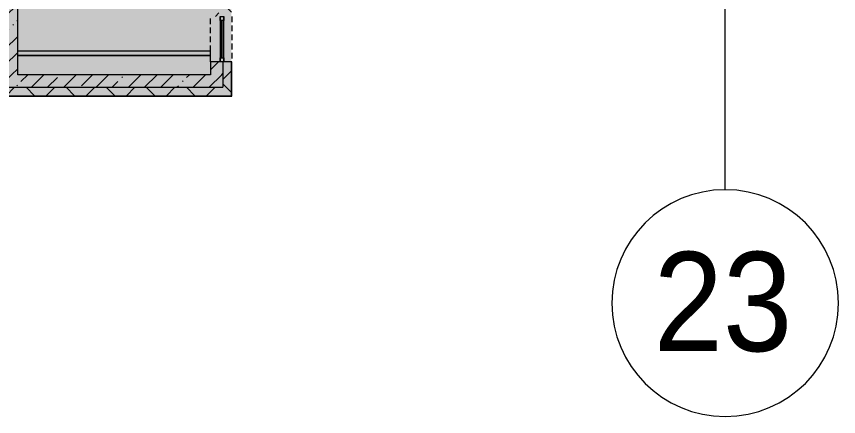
# Model space of a CAD drawing. Header units: millimetres. Extents: x 35111 to 235598, y -8553 to 29000.
# Drawn here: x 180644 to 195148, y -5906 to 1150 of the extents above; entities that cross this region are included whole.
import ezdxf

# ---------------------------------------------------------------- set-up
doc = ezdxf.new("R2010")
doc.units = ezdxf.units.MM
doc.linetypes.add('200_ШТРИХ__ш1_п0_6_', pattern=[160, 100, -60])
doc.layers.add('A-DETL-GENF-3', color=7, linetype='Continuous', lineweight=9, true_color=0xc0c0c0, transparency=0.4)
for name, color, linetype, lineweight in [('A-DETL-MBND-1', 7, '200_ШТРИХ__ш1_п0_6_', 9), ('A-WALL', 7, 'Continuous', 9), ('A-WALL-2', 7, 'Continuous', 5), ('I-WALL-3', 7, 'Continuous', 5), ('Оси', 7, 'Continuous', 9), ('Оси-1', 7, 'Continuous', 20)]:
    doc.layers.add(name, color=color, linetype=linetype, lineweight=lineweight)
for name, color, linetype, lineweight, true_color in [('A-GLAZ-3', 7, 'Continuous', 5, 0x737373), ('A-WALL-3', 7, 'Continuous', 5, 0x737373), ('A-WALL-4', 7, 'Continuous', 9, 0x737373), ('I-WALL-2', 7, 'Continuous', 5, 0x737373)]:
    doc.layers.add(name, color=color, linetype=linetype, lineweight=lineweight, true_color=true_color)
doc.styles.add('Arial_1', font='arial.ttf', dxfattribs={"width": 0.9, "height": 1750})
pattern_1 = [(45, (108587.53, 0), (-353.5534, 353.5534), []), (135, (108587.53, 0), (-353.5534, -353.5534), [])]
pattern_2 = [(45, (108587.53, 0), (-285.1231, 285.1231), []), (45, (108872.65, 0), (-285.1231, 285.1231), [504.031, -100.806, 16.764, -84.042])]

# ---------------------------------------------------------------- blocks, each defined once
blk = doc.blocks.new('120_Окно_СКБ_1Ст - 120_Окно_СКБ_1Ст 800х2500 EI30-23532001-3_9_2_птичка')
at = {"layer": 'A-GLAZ-3'}
for p, q in [((-400, -127), (-400, -57)), ((-400, -57), (-330, -57)), ((400, -57), (-400, -57)), ((-330, -127), (-400, -127)), ((-400, -127), (400, -127)), ((-330, -57), (-330, -127)), ((330, -87), (-330, -87)), ((330, -97), (-330, -97)), ((330, -127), (330, -57)), ((330, -57), (400, -57)), ((400, -127), (330, -127)), ((400, -57), (400, -127))]:
    blk.add_line(p, q, dxfattribs=at)
blk = doc.blocks.new('Зашивка приборов отопления38 - Зашивка приборов отопления-33325280-3_9_2_птичка')
at = {"layer": 'A-WALL-3'}
for p, q in [((120705, 18041), (120705, 17931)), ((120705, 17931), (124105, 17931)), ((124105, 17931), (120705, 17931)), ((120705, 17931), (120705, 17856)), ((120705, 17856), (124105, 17856))]:
    blk.add_line(p, q, dxfattribs=at)
blk = doc.blocks.new('Ось сетки - D8-29747960-3_9_2_птичка')
at = {"layer": 'Оси-1'}
for start, end in [(360, 180), (180, 360)]:
    blk.add_arc((0, 0), 4, start, end, dxfattribs=at)

msp = doc.modelspace()

# ---------------------------------------------------------------- hatches: boundary and pattern name
at = {"layer": 'A-DETL-GENF-3'}
msp.add_hatch(color=256, dxfattribs=at).paths.add_polyline_path([(179439.5, -251.7), (184437.5, -251.7), (184437.5, 3288.3), (193157.5, 3288.3), (193157.5, 27348.3), (150497.5, 27348.3), (150497.5, 23888.3), (146897.6, 23888.3), (146897.6, -251.7), (178507.3, -251.7)])
at = {"layer": 'A-WALL-2'}
h = msp.add_hatch(dxfattribs=at)
h.set_pattern_fill('FP_105', color=256, style=0, pattern_type=2)
h.set_pattern_definition(pattern_1)
h.paths.add_polyline_path([(184287.5, -250), (184437.5, -250), (184437.5, 350), (184287.5, 350), (184287.5, -100)])
h.paths.add_polyline_path([(184287.5, 1150), (184437.5, 1150), (184437.5, 3320), (184287.5, 3320), (184287.5, 1965.8)])
h = msp.add_hatch(dxfattribs=at)
h.set_pattern_fill('FP_105', color=256, style=0, pattern_type=2)
h.set_pattern_definition(pattern_1)
h.paths.add_polyline_path([(179247.5, -250), (179247.5, -100), (175647.5, -100), (175647.5, -250), (178507.3, -250)])
h.paths.add_polyline_path([(184287.5, -250), (184287.5, -100), (180147.5, -100), (180147.5, -250), (184100.5, -250)])
h.paths.add_polyline_path([(166388.6, -250), (166397.5, -250), (166397.5, -100), (165214.6, -100), (165214.6, -250), (165456.4, -250)])
h.paths.add_polyline_path([(169997.5, -250), (170197.5, -250), (170197.5, -100), (169497.5, -100), (169497.5, -250)])
h.paths.add_polyline_path([(172297.5, -250), (172847.5, -250), (172847.5, -100), (172297.5, -100)])
h.paths.add_polyline_path([(174497.5, -250), (174747.5, -250), (174747.5, -100), (173747.5, -100), (173747.5, -250), (173997.5, -250)])
at = {"layer": 'I-WALL-3'}
h = msp.add_hatch(dxfattribs=at)
h.set_pattern_fill('FP_101', color=256, style=0, pattern_type=2)
h.set_pattern_definition(pattern_2)
h.paths.add_polyline_path([(184287.5, 120), (184287.5, 350), (184067.5, 350), (184067.5, 120), (184100.5, 120)])
h.paths.add_polyline_path([(184100.5, 1150), (184287.5, 1150), (184287.5, 3550), (184067.5, 3550), (184067.5, 1150)])
h.paths.add_polyline_path([(184100.5, 4050), (184287.5, 4050), (184287.5, 7900), (184067.5, 7900), (184067.5, 4050)])
h = msp.add_hatch(dxfattribs=at)
h.set_pattern_fill('FP_101', color=256, style=0, pattern_type=2)
h.set_pattern_definition(pattern_2)
h.paths.add_polyline_path([(180447.5, 120), (180667.5, 120), (180667.5, 7680), (180447.5, 7680), (180447.5, 1965.8)])
h = msp.add_hatch(dxfattribs=at)
h.set_pattern_fill('FP_101', color=256, style=0, pattern_type=2)
h.set_pattern_definition(pattern_2)
h.paths.add_polyline_path([(184287.5, -100), (184287.5, 120), (180447.5, 120), (180447.5, -100), (184100.5, -100)])

# ---------------------------------------------------------------- linework, layer by layer
at = {"layer": 'A-DETL-MBND-1'}
for p, q in [((184067.5, 535), (184067.5, 1150)), ((184445.5, 1150), (184445.5, 350))]:
    msp.add_line(p, q, dxfattribs=at)
at = {"layer": 'A-WALL'}
for p, q in [((184440.5, -253), (184440.5, 350)), ((180147.5, -253), (184440.5, -253))]:
    msp.add_line(p, q, dxfattribs=at)
at = {"layer": 'A-WALL-2'}
for p, q in [((184445.5, -258), (184445.5, 350)), ((172847.5, -258), (184445.5, -258))]:
    msp.add_line(p, q, dxfattribs=at)
at = {"layer": 'A-WALL-3'}
for p, q in [((184445.5, 350), (184287.5, 350)), ((184287.5, 120), (184287.5, -100))]:
    msp.add_line(p, q, dxfattribs=at)
at = {"layer": 'A-WALL-4'}
for p, q in [((184287.5, 350), (184287.5, 120)), ((184437.5, -250), (184437.5, 350)), ((180147.5, -100), (184287.5, -100)), ((180147.5, -250), (184437.5, -250))]:
    msp.add_line(p, q, dxfattribs=at)
at = {"layer": 'I-WALL-2'}
for p, q in [((180667.5, 120), (180667.5, 7680)), ((184287.5, 350), (184067.5, 350)), ((184067.5, 350), (184067.5, 120)), ((184067.5, 120), (180667.5, 120))]:
    msp.add_line(p, q, dxfattribs=at)
at = {"layer": 'Оси'}
msp.add_line((193147.5, -1906.3), (193147.5, 9979), dxfattribs=at)

# ---------------------------------------------------------------- block references
at = {"layer": 'A-GLAZ-3', "rotation": 270}
msp.add_blockref('120_Окно_СКБ_1Ст - 120_Окно_СКБ_1Ст 800х2500 EI30-23532001-3_9_2_птичка', (184362.5, 750), dxfattribs=at)
at = {"layer": 'A-WALL-3', "rotation": 180}
msp.add_blockref('Зашивка приборов отопления38 - Зашивка приборов отопления-33325280-3_9_2_птичка', (304772.2, 18391.2), dxfattribs=at)
at = {"layer": 'Оси-1', "xscale": 499.9999999999995, "yscale": 499.9999999999995, "zscale": 499.9999999999995}
msp.add_blockref('Ось сетки - D8-29747960-3_9_2_птичка', (193147.5, -3906.3), dxfattribs=at)

# ---------------------------------------------------------------- texts
at = {"layer": 'Оси', "insert": (191884.4, -3003), "char_height": 1750, "width": 3030.379, "attachment_point": 1, "style": 'Arial_1'}
msp.add_mtext('23', dxfattribs=at)

doc.saveas('drawing.dxf')
